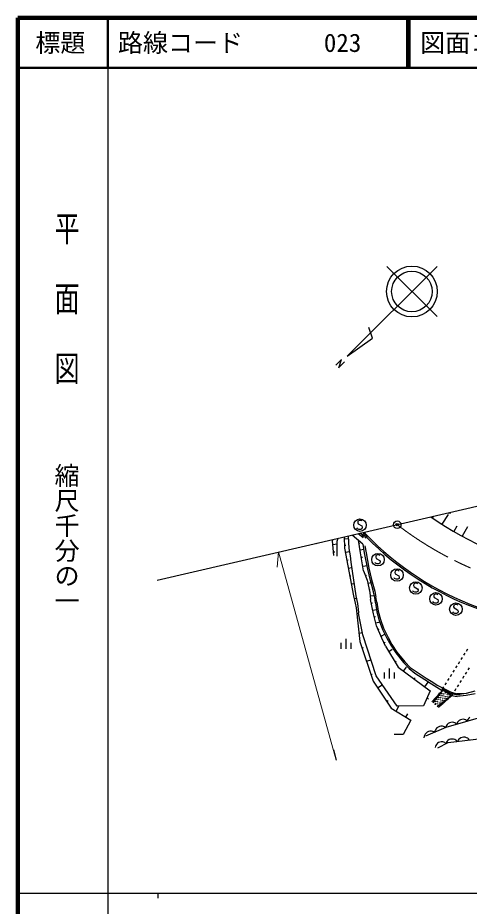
# Model space of a CAD drawing. Units: millimetres, scale not verified. Extents: x 40000 to 680000, y 20000 to 380000.
# Drawn here: x 40000 to 130178, y 202409 to 380000 of the extents above; entities that cross this region are included whole.
import ezdxf
from ezdxf.enums import TextEntityAlignment as Align

# ---------------------------------------------------------------- set-up
doc = ezdxf.new("R2010")
doc.units = ezdxf.units.MM
doc.header["$LTSCALE"] = 1000
doc.header["$PDMODE"] = 32
doc.header["$PDSIZE"] = 500
doc.linetypes.add('CHAIN', pattern=[18.5, 12, -1.5, 3.5, -1.5])
for name, color, linetype, lineweight in [('M-BGD', 7, 'Continuous', 25), ('M-BGD-EXST', 7, 'Continuous', 25), ('M-BMK', 2, 'CHAIN', 13), ('M-BMK-OTRS', 5, 'Continuous', 25), ('M-BMK-SRVR', 3, 'Continuous', 25), ('M-STR-HTXT', 7, 'Continuous', 13), ('M-STR-STR1', 1, 'Continuous', 25), ('M-TTL', 2, 'Continuous', 140), ('M-TTL-BAND', 7, 'Continuous', 25), ('M-TTL-LINE', 7, 'Continuous', 50)]:
    doc.layers.add(name, color=color, linetype=linetype, lineweight=lineweight)
doc.layers.add('M-OTRS', color=6, linetype='Continuous')
doc.layers.add('M-TTL-TXT', color=7, linetype='Continuous')
doc.styles.add('@ＭＳ ゴシック', font='')
doc.styles.add('ＭＳ ゴシック', font='')
doc.styles.get('@ＭＳ ゴシック').set_extended_font_data('@MS Gothic')
doc.styles.get('ＭＳ ゴシック').set_extended_font_data('MS Gothic')

msp = doc.modelspace()

# ---------------------------------------------------------------- linework, layer by layer
at = {"layer": 'M-BGD'}
for p, q in [((125976, 280714), (124718, 278763)), ((125971, 281066), (126137, 280972)), ((123041, 280387), (122804, 280049)), ((108986, 277130), (109441, 275953)), ((109285, 277199), (109701, 276124)), ((127699, 278395), (127073, 277319)), ((129822, 278249), (128799, 276352)), ((102870, 275479), (102972, 275736)), ((103165, 272487), (102870, 275479)), ((103794, 272356), (103803, 275350)), ((103803, 275350), (103970, 275967)), ((105227, 276259), (105295, 273964)), ((105239, 275875), (106046, 275899)), ((106027, 276444), (106116, 273904)), ((106794, 276622), (108902, 274825)), ((106900, 276646), (106887, 276542)), ((108023, 276907), (108978, 276092)), ((108489, 273045), (108030, 275568)), ((108424, 277010), (108197, 276744)), ((108956, 276556), (108424, 277010)), ((108729, 276290), (108956, 276556)), ((108978, 276092), (109149, 276709)), ((99709, 274980), (99603, 274818)), ((102944, 274731), (103802, 274816)), ((105276, 274601), (105521, 274608)), ((105295, 273964), (107031, 264462)), ((106116, 273904), (106410, 272442)), ((108145, 274937), (108299, 274966)), ((108375, 273676), (109129, 273813)), ((109259, 273051), (108974, 274763)), ((109321, 274468), (109559, 273066)), ((103092, 273235), (103303, 273256)), ((105440, 273172), (106234, 273317)), ((106410, 272442), (106517, 271194)), ((109087, 269464), (108489, 273045)), ((108639, 272150), (108888, 272192)), ((109907, 269771), (109259, 273051)), ((109559, 273066), (110137, 269969)), ((105729, 271588), (105964, 271631)), ((106019, 270005), (106736, 270136)), ((106517, 271194), (107508, 264483)), ((108938, 270359), (109869, 270515)), ((110137, 269969), (110687, 267728)), ((106308, 268421), (106504, 268457)), ((109087, 269464), (109763, 267569)), ((109425, 268516), (109673, 268605)), ((110456, 267531), (109907, 269771)), ((106597, 266838), (107186, 266945)), ((109763, 267569), (110332, 265109)), ((109905, 266954), (110630, 267122)), ((111026, 265233), (110456, 267531)), ((110687, 267728), (111295, 265366)), ((106886, 265254), (107044, 265283)), ((110190, 265724), (110405, 265774)), ((110332, 265109), (110470, 263734)), ((111296, 264149), (111026, 265233)), ((111295, 265366), (111529, 264177)), ((107031, 264462), (107407, 262979)), ((107169, 263859), (107607, 263959)), ((107407, 262979), (107584, 262050)), ((107508, 264483), (107828, 262944)), ((107828, 262944), (108082, 261122)), ((110401, 264421), (111217, 264503)), ((111039, 260845), (110470, 263734)), ((110613, 263012), (110864, 263061)), ((111456, 263052), (111296, 264149)), ((111456, 263052), (111754, 261253)), ((111710, 263212), (111529, 264177)), ((111710, 263212), (111990, 261377)), ((107446, 262653), (107546, 262676)), ((107584, 262050), (108314, 255336)), ((108082, 261122), (108030, 260960)), ((110897, 261568), (111680, 261722)), ((111754, 261253), (112208, 259554)), ((111990, 261377), (112434, 259700)), ((107767, 260371), (107900, 260386)), ((108914, 256658), (108030, 260960)), ((111666, 258427), (111039, 260845)), ((111196, 260241), (111438, 260304)), ((112208, 259554), (112851, 257727)), ((112434, 259700), (113036, 257966)), ((111509, 259031), (112375, 259256)), ((112722, 256018), (111666, 258427)), ((111964, 257758), (112195, 257861)), ((112851, 257727), (113703, 255997)), ((113036, 257966), (114004, 256122)), ((105556, 255858), (105556, 253858)), ((108131, 257015), (108833, 257091)), ((111558, 248491), (108914, 256658)), ((112560, 256420), (113326, 256762)), ((113454, 254413), (112722, 256018)), ((113703, 255997), (114489, 254602)), ((114004, 256122), (114743, 254728)), ((104556, 255058), (104556, 253858)), ((106556, 255058), (106556, 253858)), ((108314, 255336), (110958, 247410)), ((108754, 254015), (109029, 254107)), ((113156, 255082), (113411, 255196)), ((113454, 254413), (116002, 250174)), ((114489, 254602), (115488, 253028)), ((114743, 254728), (115707, 253208)), ((114091, 253354), (114819, 253791)), ((115488, 253028), (117080, 251111)), ((115707, 253208), (117313, 251270)), ((109636, 251373), (110529, 251671)), ((115365, 251234), (115608, 251380)), ((117080, 251111), (118211, 249935)), ((117313, 251270), (118404, 250143)), ((110517, 248731), (110778, 248818)), ((113194, 249109), (113194, 247909)), ((114194, 249909), (114194, 247909)), ((115194, 249109), (115194, 247909)), ((116002, 250174), (122368, 245492)), ((117063, 249394), (117671, 250221)), ((118211, 249935), (119343, 248978)), ((118404, 250143), (119561, 249320)), ((119343, 248978), (121333, 247735)), ((119561, 249320), (121593, 248022)), ((110958, 247410), (114563, 242007)), ((115764, 242367), (111558, 248491)), ((119185, 247833), (119347, 248053)), ((121307, 246272), (121994, 247206)), ((121333, 247735), (122672, 246856)), ((121593, 248022), (122898, 247194)), ((122672, 246856), (123700, 246213)), ((122898, 247194), (123807, 246620)), ((111859, 246059), (112798, 246686)), ((122368, 245492), (121048, 242489)), ((122721, 243256), (125028, 245767)), ((125028, 245767), (122928, 243088)), ((123700, 246213), (124788, 245546)), ((123807, 246620), (124941, 246000)), ((124796, 245741), (126789, 244480)), ((124941, 246000), (126439, 245272)), ((125028, 245767), (124941, 246000)), ((126630, 244570), (125028, 245767)), ((126371, 245087), (125028, 245767)), ((125422, 245684), (125428, 245728)), ((125425, 245642), (125422, 245684)), ((125425, 245658), (125693, 245528)), ((125442, 245595), (125425, 245642)), ((125428, 245728), (125747, 245573)), ((125709, 245544), (125428, 245680)), ((125431, 245703), (125725, 245560)), ((125665, 245518), (125435, 245630)), ((125464, 245560), (125442, 245595)), ((125445, 245601), (125636, 245508)), ((125497, 245529), (125464, 245560)), ((125595, 245505), (125468, 245567)), ((125548, 245504), (125497, 245529)), ((125592, 245498), (125548, 245504)), ((125633, 245502), (125592, 245498)), ((125681, 245518), (125633, 245502)), ((125715, 245541), (125681, 245518)), ((125747, 245573), (125715, 245541)), ((126161, 245185), (126173, 245201)), ((126307, 245141), (126161, 245185)), ((126171, 245195), (126305, 245154)), ((126173, 245201), (126186, 245213)), ((126302, 245168), (126180, 245205)), ((126186, 245213), (126205, 245223)), ((126192, 245214), (126297, 245182)), ((126205, 245223), (126222, 245227)), ((126289, 245197), (126208, 245222)), ((126222, 245227), (126241, 245228)), ((126228, 245225), (126274, 245211)), ((126241, 245228), (126264, 245221)), ((126264, 245221), (126280, 245209)), ((126280, 245209), (126292, 245196)), ((126292, 245196), (126302, 245177)), ((126302, 245177), (126306, 245160)), ((126306, 245160), (126307, 245141)), ((126371, 245087), (127703, 244680)), ((126439, 245272), (127694, 244840)), ((126780, 245084), (126781, 245129)), ((126789, 245043), (126780, 245084)), ((126781, 245129), (127116, 245013)), ((126787, 245104), (127096, 244997)), ((127082, 244980), (126787, 245081)), ((131307, 245369), (129540, 244954)), ((113662, 243358), (113954, 243553)), ((121708, 243990), (122040, 243844)), ((123244, 243834), (123482, 244098)), ((123285, 243816), (123244, 243834)), ((123269, 243831), (123488, 244073)), ((123326, 243808), (123285, 243816)), ((123499, 244053), (123290, 243822)), ((123311, 243813), (123510, 244034)), ((123376, 243811), (123326, 243808)), ((123512, 244004), (123341, 243814)), ((123371, 243816), (123513, 243974)), ((123416, 243823), (123376, 243811)), ((123505, 243933), (123410, 243828)), ((123455, 243845), (123416, 243823)), ((123493, 243887), (123455, 243845)), ((123482, 244098), (123504, 244059)), ((123511, 243928), (123493, 243887)), ((123504, 244059), (123516, 244019)), ((123519, 243969), (123511, 243928)), ((123516, 244019), (123519, 243969)), ((123774, 242365), (126630, 244514)), ((126545, 244373), (124012, 242130)), ((124093, 244775), (124330, 245039)), ((124134, 244757), (124093, 244775)), ((124118, 244772), (124337, 245014)), ((124175, 244749), (124134, 244757)), ((124348, 244994), (124139, 244763)), ((124159, 244754), (124359, 244975)), ((124225, 244752), (124175, 244749)), ((124360, 244945), (124189, 244755)), ((124219, 244757), (124362, 244915)), ((124264, 244764), (124225, 244752)), ((124354, 244874), (124259, 244769)), ((124303, 244786), (124264, 244764)), ((124341, 244828), (124303, 244786)), ((124330, 245039), (124353, 245000)), ((124359, 244869), (124341, 244828)), ((124353, 245000), (124365, 244960)), ((124367, 244910), (124359, 244869)), ((124365, 244960), (124367, 244910)), ((125185, 243428), (125306, 243520)), ((125201, 243417), (125185, 243428)), ((125309, 243506), (125197, 243422)), ((125217, 243411), (125201, 243417)), ((125209, 243416), (125311, 243493)), ((125239, 243408), (125217, 243411)), ((125311, 243478), (125224, 243412)), ((125256, 243410), (125239, 243408)), ((125241, 243410), (125309, 243461)), ((125274, 243416), (125256, 243410)), ((125300, 243443), (125261, 243413)), ((125294, 243430), (125274, 243416)), ((125305, 243446), (125294, 243430)), ((125311, 243463), (125305, 243446)), ((125306, 243520), (125313, 243502)), ((125314, 243484), (125311, 243463)), ((125313, 243502), (125314, 243484)), ((125771, 243792), (125774, 243842)), ((125778, 243751), (125771, 243792)), ((125774, 243842), (125786, 243881)), ((125998, 243974), (125775, 243776)), ((125777, 243806), (125968, 243976)), ((125938, 243977), (125778, 243836)), ((125796, 243710), (125778, 243751)), ((125783, 243756), (126017, 243963)), ((125786, 243881), (125809, 243920)), ((125791, 243876), (125897, 243970)), ((126037, 243951), (125792, 243735)), ((126061, 243945), (125796, 243710)), ((125809, 243920), (125851, 243958)), ((125851, 243958), (125892, 243975)), ((125892, 243975), (125933, 243983)), ((125933, 243983), (125983, 243980)), ((125983, 243980), (126023, 243967)), ((126023, 243967), (126061, 243945)), ((126630, 244514), (126545, 244373)), ((126630, 244514), (127772, 244333)), ((126787, 245059), (127068, 244962)), ((126811, 244998), (126789, 245043)), ((127041, 244949), (126800, 245032)), ((126837, 244966), (126811, 244998)), ((126813, 245005), (127014, 244935)), ((126873, 244939), (126837, 244966)), ((126974, 244927), (126840, 244973)), ((126927, 244921), (126873, 244939)), ((126971, 244920), (126927, 244921)), ((127012, 244929), (126971, 244920)), ((127057, 244951), (127012, 244929)), ((127089, 244977), (127057, 244951)), ((127116, 245013), (127089, 244977)), ((127764, 244725), (127613, 244703)), ((127613, 244703), (127617, 244721)), ((127617, 244721), (127624, 244738)), ((127618, 244715), (127756, 244736)), ((127748, 244747), (127622, 244728)), ((127624, 244738), (127636, 244755)), ((127629, 244742), (127737, 244758)), ((127636, 244755), (127650, 244766)), ((127724, 244768), (127639, 244756)), ((127650, 244766), (127667, 244775)), ((127656, 244767), (127704, 244774)), ((127667, 244775), (127691, 244779)), ((127691, 244779), (127710, 244775)), ((129540, 244954), (127694, 244840)), ((129540, 244954), (127703, 244680)), ((127710, 244775), (127727, 244769)), ((127727, 244769), (127744, 244756)), ((127744, 244756), (127755, 244742)), ((127755, 244742), (127764, 244725)), ((129576, 244558), (127772, 244333)), ((127984, 244834), (128338, 244855)), ((128000, 244792), (127984, 244834)), ((127999, 244813), (128325, 244833)), ((128024, 244758), (128000, 244792)), ((128319, 244812), (128007, 244792)), ((128016, 244772), (128313, 244790)), ((128061, 244725), (128024, 244758)), ((128293, 244767), (128038, 244752)), ((128061, 244732), (128273, 244745)), ((128098, 244706), (128061, 244725)), ((128239, 244721), (128098, 244713)), ((128141, 244694), (128098, 244706)), ((128198, 244698), (128141, 244694)), ((128240, 244714), (128198, 244698)), ((128274, 244738), (128240, 244714)), ((128307, 244775), (128274, 244738)), ((128326, 244812), (128307, 244775)), ((128338, 244855), (128326, 244812)), ((131374, 244879), (129576, 244558)), ((114563, 242007), (118527, 239606)), ((115554, 241407), (116141, 242376)), ((121048, 242489), (115764, 242367)), ((124632, 242783), (124635, 242834)), ((124640, 242743), (124632, 242783)), ((124635, 242834), (124648, 242873)), ((124859, 242966), (124636, 242768)), ((124638, 242798), (124829, 242968)), ((124799, 242969), (124640, 242828)), ((124657, 242701), (124640, 242743)), ((124645, 242747), (124879, 242954)), ((124648, 242873), (124670, 242912)), ((124652, 242868), (124759, 242962)), ((124898, 242943), (124654, 242727)), ((124923, 242937), (124657, 242701)), ((124670, 242912), (124713, 242949)), ((124713, 242949), (124754, 242967)), ((124754, 242967), (124795, 242975)), ((124795, 242975), (124845, 242972)), ((124845, 242972), (124884, 242959)), ((124884, 242959), (124923, 242937)), ((117536, 240206), (117942, 240876)), ((136330, 241259), (125484, 238133)), ((128948, 239773), (128683, 239742)), ((129239, 239719), (128948, 239773)), ((129959, 239806), (129864, 239635)), ((130097, 239990), (129959, 239806)), ((130324, 240199), (130097, 239990)), ((118527, 239606), (116966, 236723)), ((125484, 238133), (121459, 236429)), ((123721, 238050), (123521, 237797)), ((123962, 238215), (123721, 238050)), ((124222, 238338), (123962, 238215)), ((124504, 238416), (124222, 238338)), ((124825, 238408), (124504, 238416)), ((125060, 238359), (124825, 238408)), ((125252, 238290), (125060, 238359)), ((125484, 238133), (125252, 238290)), ((125540, 238389), (125472, 238130)), ((125635, 238560), (125540, 238389)), ((125773, 238743), (125635, 238560)), ((126000, 238952), (125773, 238743)), ((126253, 239073), (126000, 238952)), ((126518, 239150), (126253, 239073)), ((126796, 239182), (126518, 239150)), ((127099, 239126), (126796, 239182)), ((127314, 239044), (127099, 239126)), ((127485, 238950), (127314, 239044)), ((127682, 238767), (127485, 238950)), ((127747, 239015), (127682, 238767)), ((127838, 239178), (127747, 239015)), ((127970, 239354), (127838, 239178)), ((128187, 239554), (127970, 239354)), ((128429, 239669), (128187, 239554)), ((128683, 239742), (128429, 239669)), ((129444, 239641), (129239, 239719)), ((129608, 239551), (129444, 239641)), ((129796, 239376), (129608, 239551)), ((129864, 239635), (129796, 239376)), ((116966, 236723), (115165, 236722)), ((121166, 236376), (121137, 236098)), ((121235, 236568), (121166, 236376)), ((121348, 236779), (121235, 236568)), ((121548, 237032), (121348, 236779)), ((121788, 237198), (121548, 237032)), ((122049, 237320), (121788, 237198)), ((122330, 237398), (122049, 237320)), ((122652, 237390), (122330, 237398)), ((122887, 237341), (122652, 237390)), ((123078, 237272), (122887, 237341)), ((123311, 237116), (123078, 237272)), ((123339, 237394), (123311, 237116)), ((123409, 237585), (123339, 237394)), ((123521, 237797), (123409, 237585)), ((125972, 235147), (136089, 236324)), ((129060, 236199), (128775, 236158)), ((129351, 236192), (129060, 236199)), ((123498, 234554), (123421, 234374)), ((123617, 234750), (123498, 234554)), ((123822, 234981), (123617, 234750)), ((124062, 235126), (123822, 234981)), ((123912, 234102), (125972, 235147)), ((124318, 235228), (124062, 235126)), ((124591, 235288), (124318, 235228)), ((124899, 235262), (124591, 235288)), ((125121, 235203), (124899, 235262)), ((125300, 235126), (125121, 235203)), ((125514, 234963), (125300, 235126)), ((125659, 235217), (125555, 234969)), ((125776, 235373), (125659, 235217)), ((125938, 235535), (125776, 235373)), ((126192, 235711), (125938, 235535)), ((126458, 235796), (126192, 235711)), ((126732, 235835), (126458, 235796)), ((127011, 235829), (126732, 235835)), ((127304, 235731), (127011, 235829)), ((127506, 235621), (127304, 235731)), ((127662, 235504), (127506, 235621)), ((127831, 235296), (127662, 235504)), ((127940, 235554), (127831, 235296)), ((128062, 235717), (127940, 235554)), ((128232, 235886), (128062, 235717)), ((128496, 236070), (128232, 235886)), ((128775, 236158), (128496, 236070)), ((129657, 236091), (129351, 236192)), ((129868, 235975), (129657, 236091)), ((130030, 235853), (129868, 235975)), ((130207, 235636), (130030, 235853)), ((123421, 234374), (123378, 234109))]:
    msp.add_line(p, q, dxfattribs=at)
for centre, radius in [((126308, 280985), 45.6), ((126308, 280985), 15.2), ((124981, 245328), 25.3), ((125336, 245379), 25.3), ((125742, 245076), 25.3), ((123413, 243652), 25.3), ((123464, 243298), 25.3), ((123716, 244058), 25.3), ((123767, 243704), 25.3), ((123819, 243349), 25.3), ((124020, 244464), 25.3), ((124071, 244110), 25.3), ((124122, 243755), 25.3), ((124173, 243400), 25.3), ((124374, 244516), 25.3), ((124425, 244161), 25.3), ((124477, 243806), 25.3), ((124528, 243452), 25.3), ((124678, 244922), 25.3), ((124729, 244567), 25.3), ((124780, 244212), 25.3), ((124831, 243858), 25.3), ((124883, 243503), 25.3), ((125032, 244973), 25.3), ((125084, 244618), 25.3), ((125135, 244264), 25.3), ((125186, 243909), 25.3), ((125238, 243554), 25.3), ((125387, 245024), 25.3), ((125438, 244670), 25.3), ((125490, 244315), 25.3), ((125541, 243960), 25.3), ((125793, 244721), 25.3), ((125844, 244366), 25.3), ((125896, 244012), 25.3), ((126148, 244772), 25.3), ((126199, 244418), 25.3), ((123109, 243246), 25.3), ((123411, 242797), 76), ((123411, 242797), 45.6), ((123411, 242797), 15.2), ((123515, 242943), 25.3), ((123870, 242994), 25.3), ((123921, 242639), 25.3), ((124225, 243045), 25.3), ((124580, 243097), 25.3)]:
    msp.add_circle(centre, radius, dxfattribs=at)
for centre, radius, start, end in [((157543, 329668), 60571, 234.65382, 287.41798), ((152326, 318222), 59616, 223.9881, 249.97066), ((152303, 318117), 59820, 224.58765, 249.95412)]:
    msp.add_arc(centre, radius, start, end, dxfattribs=at)
at = {"layer": 'M-BGD-EXST'}
for p, q in [((107957, 279378), (107907, 279078)), ((107907, 279078), (108007, 278828)), ((108257, 279528), (107957, 279378)), ((108007, 278828), (108707, 278428)), ((108457, 279528), (108257, 279528)), ((108657, 279478), (108457, 279528)), ((108757, 279378), (108657, 279478)), ((107857, 277878), (107757, 278028)), ((108157, 277728), (107857, 277878)), ((108507, 277728), (108157, 277728)), ((108757, 277878), (108507, 277728)), ((108707, 278428), (108807, 278178)), ((108807, 278178), (108757, 277878)), ((111544, 272489), (111494, 272189)), ((111494, 272189), (111594, 271939)), ((111844, 272639), (111544, 272489)), ((111594, 271939), (112294, 271539)), ((112044, 272639), (111844, 272639)), ((112244, 272589), (112044, 272639)), ((112344, 272489), (112244, 272589)), ((111444, 270989), (111344, 271139)), ((111744, 270839), (111444, 270989)), ((112094, 270839), (111744, 270839)), ((112344, 270989), (112094, 270839)), ((112294, 271539), (112394, 271289)), ((112394, 271289), (112344, 270989)), ((115354, 269409), (115304, 269109)), ((115304, 269109), (115404, 268859)), ((115654, 269559), (115354, 269409)), ((115404, 268859), (116104, 268459)), ((115854, 269559), (115654, 269559)), ((116054, 269509), (115854, 269559)), ((116154, 269409), (116054, 269509)), ((116104, 268459), (116204, 268209)), ((116204, 268209), (116154, 267909)), ((115254, 267909), (115154, 268059)), ((115554, 267759), (115254, 267909)), ((115904, 267759), (115554, 267759)), ((116154, 267909), (115904, 267759)), ((119107, 266833), (119057, 266533)), ((119057, 266533), (119157, 266283)), ((119407, 266983), (119107, 266833)), ((119607, 266983), (119407, 266983)), ((119807, 266933), (119607, 266983)), ((119907, 266833), (119807, 266933)), ((119007, 265333), (118907, 265483)), ((119307, 265183), (119007, 265333)), ((119157, 266283), (119857, 265883)), ((119657, 265183), (119307, 265183)), ((119907, 265333), (119657, 265183)), ((119857, 265883), (119957, 265633)), ((119957, 265633), (119907, 265333)), ((123141, 264650), (123091, 264350)), ((123441, 264800), (123141, 264650)), ((123641, 264800), (123441, 264800)), ((123841, 264750), (123641, 264800)), ((123941, 264650), (123841, 264750)), ((123041, 263150), (122941, 263300)), ((123341, 263000), (123041, 263150)), ((123091, 264350), (123191, 264100)), ((123191, 264100), (123891, 263700)), ((123691, 263000), (123341, 263000)), ((123941, 263150), (123691, 263000)), ((123891, 263700), (123991, 263450)), ((123991, 263450), (123941, 263150)), ((127019, 261078), (126919, 261228)), ((127319, 260928), (127019, 261078)), ((127119, 262578), (127069, 262278)), ((127069, 262278), (127169, 262028)), ((127419, 262728), (127119, 262578)), ((127169, 262028), (127869, 261628)), ((127619, 262728), (127419, 262728)), ((127819, 262678), (127619, 262728)), ((127919, 261078), (127669, 260928)), ((127919, 262578), (127819, 262678)), ((127869, 261628), (127969, 261378)), ((127969, 261378), (127919, 261078)), ((127669, 260928), (127319, 260928))]:
    msp.add_line(p, q, dxfattribs=at)
for centre in [(108357, 278578), (111944, 271689), (115754, 268609), (119507, 266033), (123541, 263850), (127519, 261778)]:
    msp.add_circle(centre, 1250, dxfattribs=at)
at = {"layer": 'M-BMK'}
msp.add_arc((158432, 334185), 70000, 232.50036, 302.6103, dxfattribs=at)
at = {"layer": 'M-BMK-OTRS'}
msp.add_line((67860, 267599), (162759, 289591), dxfattribs=at)
at = {"layer": 'M-BMK-SRVR'}
for p, q in [((105827, 312377), (123742, 330302)), ((113707, 330300), (123745, 320267)), ((110843, 315962), (110126, 318113)), ((105827, 312377), (110843, 315962)), ((104636, 311708), (103531, 310591)), ((104101, 310025), (104636, 311708)), ((105251, 311196), (104146, 310091)), ((103054, 233670), (103630, 231589))]:
    msp.add_line(p, q, dxfattribs=at)
for centre, radius in [((118726, 325283), 5069), ((118726, 325283), 4055), ((115797, 278670), 750), ((115797, 278670), 30)]:
    msp.add_circle(centre, radius, dxfattribs=at)
at = {"layer": 'M-OTRS'}
msp.add_point((115797, 278670), dxfattribs=at)
at = {"layer": 'M-STR-HTXT'}
for p, q in [((91828, 270191), (92112, 273219)), ((92112, 273219), (103630, 231589))]:
    msp.add_line(p, q, dxfattribs=at)
at = {"layer": 'M-STR-STR1'}
for p, q in [((129119, 252580), (129386, 253002)), ((129653, 253425), (129920, 253848)), ((127516, 250044), (127783, 250466)), ((128050, 250889), (128317, 251312)), ((128584, 251734), (128852, 252157)), ((126447, 248353), (126714, 248776)), ((126982, 249198), (127249, 249621)), ((129630, 249214), (129361, 248792)), ((130168, 250057), (129899, 249636)), ((125379, 246663), (125646, 247085)), ((125913, 247508), (126180, 247930)), ((128554, 247528), (128286, 247106)), ((129092, 248371), (128823, 247949)), ((124805, 245754), (125112, 246240)), ((127479, 245842), (127210, 245420)), ((128017, 246685), (127748, 246263)), ((126941, 244999), (126608, 244477))]:
    msp.add_line(p, q, dxfattribs=at)
at = {"layer": 'M-TTL'}
for p, q in [((40000, 380000), (40000, 20000)), ((680000, 380000), (40000, 380000))]:
    msp.add_line(p, q, dxfattribs=at)
at = {"layer": 'M-TTL-BAND'}
for p, q in [((58000, 370000), (58000, 20000)), ((40000, 205000), (579000, 205000)), ((68000, 205000), (68000, 204000))]:
    msp.add_line(p, q, dxfattribs=at)
at = {"layer": 'M-TTL-LINE'}
for p, q in [((58000, 380000), (58000, 370000)), ((117750, 380000), (117750, 370000)), ((118250, 380000), (118250, 370000)), ((40000, 370000), (680000, 370000))]:
    msp.add_line(p, q, dxfattribs=at)

# ---------------------------------------------------------------- texts
at = {"layer": 'M-TTL-BAND', "style": '@ＭＳ ゴシック', "width": 1.4}
msp.add_text('平  面  図', height=3666, rotation=270, dxfattribs=at).set_placement((49777, 306475), align=Align.MIDDLE_RIGHT)
at = {"layer": 'M-TTL-BAND', "style": '@ＭＳ ゴシック'}
msp.add_text('縮尺千分の一', height=3666, rotation=270, dxfattribs=at).set_placement((49777, 261030), align=Align.MIDDLE_RIGHT)
at = {"layer": 'M-TTL-TXT', "style": 'ＭＳ ゴシック'}
msp.add_text('標題', height=3666, dxfattribs=at).set_placement((48500, 375000), align=Align.MIDDLE_CENTER)
for s, p in [('路線コード', (60000, 375000)), ('023', (101142, 375000)), ('023', (101142, 375000)), ('図面コード', (120380, 375000))]:
    msp.add_text(s, height=3666, dxfattribs=at).set_placement(p, align=Align.MIDDLE_LEFT)

doc.saveas('drawing.dxf')
